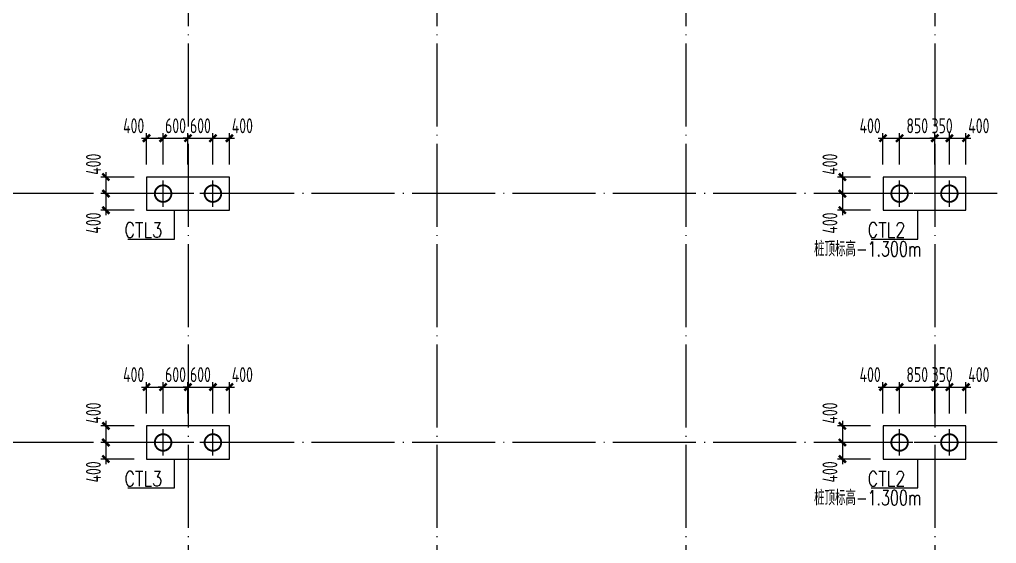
# Model space of a CAD drawing. Extents: x -1389621 to 57380, y -92505 to 283644.
# Drawn here: x -1364767 to -1341222, y 194682 to 207315 of the extents above; entities that cross this region are included whole.
import ezdxf
from ezdxf.enums import TextEntityAlignment as Align

# ---------------------------------------------------------------- set-up
doc = ezdxf.new("R2010")
doc.units = 0
doc.header["$LTSCALE"] = 100
doc.header["$MEASUREMENT"] = 0
doc.linetypes.add('DOTE', pattern=[2.42, 2, -0.2, 0.02, -0.2])
doc.layers.get('0').update_dxf_attribs({"linetype": 'CONTINUOUS'})
doc.layers.get('Defpoints').update_dxf_attribs({"linetype": 'CONTINUOUS'})
for name, color, linetype in [('DIM', 3, 'CONTINUOUS'), ('DOTE', 1, 'DOTE'), ('PUB_DIM', 3, 'CONTINUOUS'), ('单桩', 6, 'CONTINUOUS'), ('承台', 2, 'CONTINUOUS')]:
    doc.layers.add(name, color=color, linetype=linetype)
doc.layers.add('PUB_TEXT', color=7, linetype='CONTINUOUS', lineweight=15)
doc.styles.add('DIM_FONT', font='SIMPLEX', dxfattribs={"width": 0.7, "bigfont": 'GBCBIG'})
doc.styles.add('hztxt', font='txt', dxfattribs={"width": 0.7, "height": 10, "bigfont": 'hztxt.shx'})
doc.styles.add('TSSD_Dimension', font='tssdeng.shx', dxfattribs={"width": 0.7, "bigfont": 'hztxt.shx'})
doc.dimstyles.new('TSSD_100_100', dxfattribs={"dimtxt": 300, "dimasz": 100, "dimexe": 100, "dimexo": 250, "dimgap": 100, "dimtad": 1, "dimdec": 0, "dimzin": 0, "dimdsep": 46, "dimtxsty": 'TSSD_Dimension', "dimblk": 'ARCHTICK', "dimblk1": 'ARCHTICK', "dimblk2": 'ARCHTICK', "dimcen": 0, "dimdle": 100, "dimclrt": 7, "dimadec": 0, "dimazin": 0, "dimtfac": 1, "dimtdec": 0, "dimtix": 1, "dimtmove": 2, "dimatfit": 3, "dimfxl": 0, "dimtolj": 1, "dimtzin": 0, "dimarcsym": 0})

# ---------------------------------------------------------------- blocks, each defined once
blk = doc.blocks.new('_ArchTick')
at = {"color": 0, "linetype": 'ByBlock'}
blk.add_lwpolyline([(-0.71, -0.71, 0.5, 0.5, 0), (0.71, 0.71, 0.5, 0.5, 0)], format="xyseb", dxfattribs=at)
blk = doc.blocks.new('*D1348')
at = {"layer": 'Defpoints', "color": 0, "ltscale": 100}
for p in [(-1341447, 239117), (-1338154, 239117), (-1341447, 167117)]:
    blk.add_point(p, dxfattribs=at)
at = {"layer": 'DIM', "color": 0, "lineweight": -2, "ltscale": 100}
for p, q in [((-1338154, 166997), (-1338154, 239237)), ((-1341147, 239117), (-1338034, 239117)), ((-1341147, 167117), (-1338034, 167117))]:
    blk.add_line(p, q, dxfattribs=at)
at = {"layer": 'DIM', "color": 0, "lineweight": -2, "ltscale": 100, "xscale": 120, "yscale": 120, "zscale": 120}
for p, rotation in [((-1338154, 239117), 90), ((-1338154, 167117), 270)]:
    blk.add_blockref('_ArchTick', p, dxfattribs=dict(at, rotation=rotation))
at = {"layer": 'DIM', "color": 7, "ltscale": 100, "insert": (-1338454, 203117), "char_height": 360, "attachment_point": 5, "rotation": 90, "style": 'TSSD_Dimension'}
blk.add_mtext('\\A1;72000', dxfattribs=at)
blk = doc.blocks.new('U_B0HTE')
at = {"layer": '单桩'}
for p, q in [((0, 269.25), (0, -269.25)), ((-269.25, 0), (269.25, 0))]:
    blk.add_line(p, q, dxfattribs=at)
at = {"layer": '单桩', "const_width": 38.5}
blk.add_lwpolyline([(-169.25, 0, 1), (169.25, 0, 1)], format="xyb", close=True, dxfattribs=at)
at = {"style": 'DIM_FONT', "width": 0.8, "flags": 9}
for tag in ['YSIZE', 'XSIZE']:
    blk.add_attdef(tag, (0, 0), '', height=0.5, dxfattribs=at)
blk = doc.blocks.new('*D1471')
at = {"layer": 'Defpoints', "color": 0, "ltscale": 100}
for p in [(-1361707, 203517), (-1362686, 203117), (-1361707, 203117)]:
    blk.add_point(p, dxfattribs=at)
at = {"layer": 'DIM', "color": 0, "lineweight": -2, "ltscale": 100}
for p, q in [((-1362007, 203517), (-1362806, 203517)), ((-1362686, 203637), (-1362686, 202997)), ((-1362007, 203117), (-1362806, 203117))]:
    blk.add_line(p, q, dxfattribs=at)
at = {"layer": 'DIM', "color": 0, "lineweight": -2, "ltscale": 100, "xscale": 120, "yscale": 120, "zscale": 120}
for p, rotation in [((-1362686, 203517), 90), ((-1362686, 203117), 270)]:
    blk.add_blockref('_ArchTick', p, dxfattribs=dict(at, rotation=rotation))
at = {"layer": 'DIM', "color": 7, "ltscale": 100, "insert": (-1362986, 203826), "char_height": 360, "attachment_point": 5, "rotation": 90, "style": 'TSSD_Dimension'}
blk.add_mtext('\\A1;400', dxfattribs=at)
blk = doc.blocks.new('*D1472')
at = {"layer": 'Defpoints', "color": 0, "ltscale": 100}
for p in [(-1361307, 204453), (-1361707, 203517), (-1361307, 203517)]:
    blk.add_point(p, dxfattribs=at)
at = {"layer": 'DIM', "color": 0, "lineweight": -2, "ltscale": 100}
for p, q in [((-1361827, 204453), (-1361187, 204453)), ((-1361707, 203817), (-1361707, 204573)), ((-1361307, 203817), (-1361307, 204573))]:
    blk.add_line(p, q, dxfattribs=at)
at = {"layer": 'DIM', "color": 0, "lineweight": -2, "ltscale": 100, "xscale": 120, "yscale": 120, "zscale": 120, "rotation": 180}
blk.add_blockref('_ArchTick', (-1361707, 204453), dxfattribs=at)
at = {"layer": 'DIM', "color": 0, "lineweight": -2, "ltscale": 100, "xscale": 120, "yscale": 120, "zscale": 120}
blk.add_blockref('_ArchTick', (-1361307, 204453), dxfattribs=at)
at = {"layer": 'DIM', "color": 7, "ltscale": 100, "insert": (-1362016, 204753), "char_height": 360, "attachment_point": 5, "style": 'TSSD_Dimension'}
blk.add_mtext('\\A1;400', dxfattribs=at)
blk = doc.blocks.new('*D1473')
at = {"layer": 'Defpoints', "color": 0, "ltscale": 100}
for p in [(-1361707, 203117), (-1362686, 202717), (-1361707, 202717)]:
    blk.add_point(p, dxfattribs=at)
at = {"layer": 'DIM', "color": 0, "lineweight": -2, "ltscale": 100}
for p, q in [((-1362686, 203237), (-1362686, 202597)), ((-1362007, 203117), (-1362806, 203117)), ((-1362007, 202717), (-1362806, 202717))]:
    blk.add_line(p, q, dxfattribs=at)
at = {"layer": 'DIM', "color": 0, "lineweight": -2, "ltscale": 100, "xscale": 120, "yscale": 120, "zscale": 120}
for p, rotation in [((-1362686, 203117), 90), ((-1362686, 202717), 270)]:
    blk.add_blockref('_ArchTick', p, dxfattribs=dict(at, rotation=rotation))
at = {"layer": 'DIM', "color": 7, "ltscale": 100, "insert": (-1362986, 202407), "char_height": 360, "attachment_point": 5, "rotation": 90, "style": 'TSSD_Dimension'}
blk.add_mtext('\\A1;400', dxfattribs=at)
blk = doc.blocks.new('*D1474')
at = {"layer": 'Defpoints', "color": 0, "ltscale": 100}
for p in [(-1360107, 204453), (-1360707, 203517), (-1360107, 203517)]:
    blk.add_point(p, dxfattribs=at)
at = {"layer": 'DIM', "color": 0, "lineweight": -2, "ltscale": 100}
for p, q in [((-1360707, 204453), (-1360827, 204453)), ((-1360707, 203817), (-1360707, 204573)), ((-1360707, 204453), (-1360107, 204453)), ((-1360107, 203817), (-1360107, 204573)), ((-1360107, 204453), (-1359987, 204453))]:
    blk.add_line(p, q, dxfattribs=at)
at = {"layer": 'DIM', "color": 0, "lineweight": -2, "ltscale": 100, "xscale": 120, "yscale": 120, "zscale": 120}
blk.add_blockref('_ArchTick', (-1360707, 204453), dxfattribs=at)
at = {"layer": 'DIM', "color": 0, "lineweight": -2, "ltscale": 100, "xscale": 120, "yscale": 120, "zscale": 120, "rotation": 180}
blk.add_blockref('_ArchTick', (-1360107, 204453), dxfattribs=at)
at = {"layer": 'DIM', "color": 7, "ltscale": 100, "insert": (-1360407, 204753), "char_height": 360, "attachment_point": 5, "style": 'TSSD_Dimension'}
blk.add_mtext('\\A1;600', dxfattribs=at)
blk = doc.blocks.new('*D1475')
at = {"layer": 'Defpoints', "color": 0, "ltscale": 100}
for p in [(-1359707, 204453), (-1360107, 203517), (-1359707, 203517)]:
    blk.add_point(p, dxfattribs=at)
at = {"layer": 'DIM', "color": 0, "lineweight": -2, "ltscale": 100}
for p, q in [((-1360227, 204453), (-1359587, 204453)), ((-1360107, 203817), (-1360107, 204573)), ((-1359707, 203817), (-1359707, 204573))]:
    blk.add_line(p, q, dxfattribs=at)
at = {"layer": 'DIM', "color": 0, "lineweight": -2, "ltscale": 100, "xscale": 120, "yscale": 120, "zscale": 120, "rotation": 180}
blk.add_blockref('_ArchTick', (-1360107, 204453), dxfattribs=at)
at = {"layer": 'DIM', "color": 0, "lineweight": -2, "ltscale": 100, "xscale": 120, "yscale": 120, "zscale": 120}
blk.add_blockref('_ArchTick', (-1359707, 204453), dxfattribs=at)
at = {"layer": 'DIM', "color": 7, "ltscale": 100, "insert": (-1359397, 204753), "char_height": 360, "attachment_point": 5, "style": 'TSSD_Dimension'}
blk.add_mtext('\\A1;400', dxfattribs=at)
blk = doc.blocks.new('*D1476')
at = {"layer": 'Defpoints', "color": 0, "ltscale": 100}
for p in [(-1360707, 204453), (-1361307, 203517), (-1360707, 203517)]:
    blk.add_point(p, dxfattribs=at)
at = {"layer": 'DIM', "color": 0, "lineweight": -2, "ltscale": 100}
for p, q in [((-1361307, 204453), (-1361427, 204453)), ((-1361307, 203817), (-1361307, 204573)), ((-1361307, 204453), (-1360707, 204453)), ((-1360707, 203817), (-1360707, 204573)), ((-1360707, 204453), (-1360587, 204453))]:
    blk.add_line(p, q, dxfattribs=at)
at = {"layer": 'DIM', "color": 0, "lineweight": -2, "ltscale": 100, "xscale": 120, "yscale": 120, "zscale": 120}
blk.add_blockref('_ArchTick', (-1361307, 204453), dxfattribs=at)
at = {"layer": 'DIM', "color": 0, "lineweight": -2, "ltscale": 100, "xscale": 120, "yscale": 120, "zscale": 120, "rotation": 180}
blk.add_blockref('_ArchTick', (-1360707, 204453), dxfattribs=at)
at = {"layer": 'DIM', "color": 7, "ltscale": 100, "insert": (-1361007, 204753), "char_height": 360, "attachment_point": 5, "style": 'TSSD_Dimension'}
blk.add_mtext('\\A1;600', dxfattribs=at)
blk = doc.blocks.new('*D1477')
at = {"layer": 'Defpoints', "color": 0, "ltscale": 100}
for p in [(-1361707, 197517), (-1362686, 197117), (-1361707, 197117)]:
    blk.add_point(p, dxfattribs=at)
at = {"layer": 'DIM', "color": 0, "lineweight": -2, "ltscale": 100}
for p, q in [((-1362686, 197637), (-1362686, 196997)), ((-1362007, 197517), (-1362806, 197517)), ((-1362007, 197117), (-1362806, 197117))]:
    blk.add_line(p, q, dxfattribs=at)
at = {"layer": 'DIM', "color": 0, "lineweight": -2, "ltscale": 100, "xscale": 120, "yscale": 120, "zscale": 120}
for p, rotation in [((-1362686, 197517), 90), ((-1362686, 197117), 270)]:
    blk.add_blockref('_ArchTick', p, dxfattribs=dict(at, rotation=rotation))
at = {"layer": 'DIM', "color": 7, "ltscale": 100, "insert": (-1362986, 197826), "char_height": 360, "attachment_point": 5, "rotation": 90, "style": 'TSSD_Dimension'}
blk.add_mtext('\\A1;400', dxfattribs=at)
blk = doc.blocks.new('*D1478')
at = {"layer": 'Defpoints', "color": 0, "ltscale": 100}
for p in [(-1361307, 198453), (-1361707, 197517), (-1361307, 197517)]:
    blk.add_point(p, dxfattribs=at)
at = {"layer": 'DIM', "color": 0, "lineweight": -2, "ltscale": 100}
for p, q in [((-1361707, 197817), (-1361707, 198573)), ((-1361307, 197817), (-1361307, 198573)), ((-1361827, 198453), (-1361187, 198453))]:
    blk.add_line(p, q, dxfattribs=at)
at = {"layer": 'DIM', "color": 0, "lineweight": -2, "ltscale": 100, "xscale": 120, "yscale": 120, "zscale": 120, "rotation": 180}
blk.add_blockref('_ArchTick', (-1361707, 198453), dxfattribs=at)
at = {"layer": 'DIM', "color": 0, "lineweight": -2, "ltscale": 100, "xscale": 120, "yscale": 120, "zscale": 120}
blk.add_blockref('_ArchTick', (-1361307, 198453), dxfattribs=at)
at = {"layer": 'DIM', "color": 7, "ltscale": 100, "insert": (-1362016, 198753), "char_height": 360, "attachment_point": 5, "style": 'TSSD_Dimension'}
blk.add_mtext('\\A1;400', dxfattribs=at)
blk = doc.blocks.new('*D1479')
at = {"layer": 'Defpoints', "color": 0, "ltscale": 100}
for p in [(-1361707, 197117), (-1362686, 196717), (-1361707, 196717)]:
    blk.add_point(p, dxfattribs=at)
at = {"layer": 'DIM', "color": 0, "lineweight": -2, "ltscale": 100}
for p, q in [((-1362007, 197117), (-1362806, 197117)), ((-1362686, 197237), (-1362686, 196597)), ((-1362007, 196717), (-1362806, 196717))]:
    blk.add_line(p, q, dxfattribs=at)
at = {"layer": 'DIM', "color": 0, "lineweight": -2, "ltscale": 100, "xscale": 120, "yscale": 120, "zscale": 120}
for p, rotation in [((-1362686, 197117), 90), ((-1362686, 196717), 270)]:
    blk.add_blockref('_ArchTick', p, dxfattribs=dict(at, rotation=rotation))
at = {"layer": 'DIM', "color": 7, "ltscale": 100, "insert": (-1362986, 196407), "char_height": 360, "attachment_point": 5, "rotation": 90, "style": 'TSSD_Dimension'}
blk.add_mtext('\\A1;400', dxfattribs=at)
blk = doc.blocks.new('*D1480')
at = {"layer": 'Defpoints', "color": 0, "ltscale": 100}
for p in [(-1360107, 198453), (-1360707, 197517), (-1360107, 197517)]:
    blk.add_point(p, dxfattribs=at)
at = {"layer": 'DIM', "color": 0, "lineweight": -2, "ltscale": 100}
for p, q in [((-1360707, 197817), (-1360707, 198573)), ((-1360107, 197817), (-1360107, 198573)), ((-1360707, 198453), (-1360827, 198453)), ((-1360707, 198453), (-1360107, 198453)), ((-1360107, 198453), (-1359987, 198453))]:
    blk.add_line(p, q, dxfattribs=at)
at = {"layer": 'DIM', "color": 0, "lineweight": -2, "ltscale": 100, "xscale": 120, "yscale": 120, "zscale": 120}
blk.add_blockref('_ArchTick', (-1360707, 198453), dxfattribs=at)
at = {"layer": 'DIM', "color": 0, "lineweight": -2, "ltscale": 100, "xscale": 120, "yscale": 120, "zscale": 120, "rotation": 180}
blk.add_blockref('_ArchTick', (-1360107, 198453), dxfattribs=at)
at = {"layer": 'DIM', "color": 7, "ltscale": 100, "insert": (-1360407, 198753), "char_height": 360, "attachment_point": 5, "style": 'TSSD_Dimension'}
blk.add_mtext('\\A1;600', dxfattribs=at)
blk = doc.blocks.new('*D1481')
at = {"layer": 'Defpoints', "color": 0, "ltscale": 100}
for p in [(-1359707, 198453), (-1360107, 197517), (-1359707, 197517)]:
    blk.add_point(p, dxfattribs=at)
at = {"layer": 'DIM', "color": 0, "lineweight": -2, "ltscale": 100}
for p, q in [((-1360107, 197817), (-1360107, 198573)), ((-1359707, 197817), (-1359707, 198573)), ((-1360227, 198453), (-1359587, 198453))]:
    blk.add_line(p, q, dxfattribs=at)
at = {"layer": 'DIM', "color": 0, "lineweight": -2, "ltscale": 100, "xscale": 120, "yscale": 120, "zscale": 120, "rotation": 180}
blk.add_blockref('_ArchTick', (-1360107, 198453), dxfattribs=at)
at = {"layer": 'DIM', "color": 0, "lineweight": -2, "ltscale": 100, "xscale": 120, "yscale": 120, "zscale": 120}
blk.add_blockref('_ArchTick', (-1359707, 198453), dxfattribs=at)
at = {"layer": 'DIM', "color": 7, "ltscale": 100, "insert": (-1359397, 198753), "char_height": 360, "attachment_point": 5, "style": 'TSSD_Dimension'}
blk.add_mtext('\\A1;400', dxfattribs=at)
blk = doc.blocks.new('*D1482')
at = {"layer": 'Defpoints', "color": 0, "ltscale": 100}
for p in [(-1360707, 198453), (-1361307, 197517), (-1360707, 197517)]:
    blk.add_point(p, dxfattribs=at)
at = {"layer": 'DIM', "color": 0, "lineweight": -2, "ltscale": 100}
for p, q in [((-1361307, 197817), (-1361307, 198573)), ((-1360707, 197817), (-1360707, 198573)), ((-1361307, 198453), (-1361427, 198453)), ((-1361307, 198453), (-1360707, 198453)), ((-1360707, 198453), (-1360587, 198453))]:
    blk.add_line(p, q, dxfattribs=at)
at = {"layer": 'DIM', "color": 0, "lineweight": -2, "ltscale": 100, "xscale": 120, "yscale": 120, "zscale": 120}
blk.add_blockref('_ArchTick', (-1361307, 198453), dxfattribs=at)
at = {"layer": 'DIM', "color": 0, "lineweight": -2, "ltscale": 100, "xscale": 120, "yscale": 120, "zscale": 120, "rotation": 180}
blk.add_blockref('_ArchTick', (-1360707, 198453), dxfattribs=at)
at = {"layer": 'DIM', "color": 7, "ltscale": 100, "insert": (-1361007, 198753), "char_height": 360, "attachment_point": 5, "style": 'TSSD_Dimension'}
blk.add_mtext('\\A1;600', dxfattribs=at)
blk = doc.blocks.new('*D1525')
at = {"layer": 'Defpoints', "color": 0, "ltscale": 100}
for p in [(-1343957, 203517), (-1344936, 203117), (-1343957, 203117)]:
    blk.add_point(p, dxfattribs=at)
at = {"layer": 'DIM', "color": 0, "lineweight": -2, "ltscale": 100}
for p, q in [((-1344257, 203517), (-1345056, 203517)), ((-1344936, 203637), (-1344936, 202997)), ((-1344257, 203117), (-1345056, 203117))]:
    blk.add_line(p, q, dxfattribs=at)
at = {"layer": 'DIM', "color": 0, "lineweight": -2, "ltscale": 100, "xscale": 120, "yscale": 120, "zscale": 120}
for p, rotation in [((-1344936, 203517), 90), ((-1344936, 203117), 270)]:
    blk.add_blockref('_ArchTick', p, dxfattribs=dict(at, rotation=rotation))
at = {"layer": 'DIM', "color": 7, "ltscale": 100, "insert": (-1345236, 203826), "char_height": 360, "attachment_point": 5, "rotation": 90, "style": 'TSSD_Dimension'}
blk.add_mtext('\\A1;400', dxfattribs=at)
blk = doc.blocks.new('*D1526')
at = {"layer": 'Defpoints', "color": 0, "ltscale": 100}
for p in [(-1343557, 204453), (-1343957, 203517), (-1343557, 203517)]:
    blk.add_point(p, dxfattribs=at)
at = {"layer": 'DIM', "color": 0, "lineweight": -2, "ltscale": 100}
for p, q in [((-1344077, 204453), (-1343437, 204453)), ((-1343957, 203817), (-1343957, 204573)), ((-1343557, 203817), (-1343557, 204573))]:
    blk.add_line(p, q, dxfattribs=at)
at = {"layer": 'DIM', "color": 0, "lineweight": -2, "ltscale": 100, "xscale": 120, "yscale": 120, "zscale": 120, "rotation": 180}
blk.add_blockref('_ArchTick', (-1343957, 204453), dxfattribs=at)
at = {"layer": 'DIM', "color": 0, "lineweight": -2, "ltscale": 100, "xscale": 120, "yscale": 120, "zscale": 120}
blk.add_blockref('_ArchTick', (-1343557, 204453), dxfattribs=at)
at = {"layer": 'DIM', "color": 7, "ltscale": 100, "insert": (-1344266, 204753), "char_height": 360, "attachment_point": 5, "style": 'TSSD_Dimension'}
blk.add_mtext('\\A1;400', dxfattribs=at)
blk = doc.blocks.new('*D1527')
at = {"layer": 'Defpoints', "color": 0, "ltscale": 100}
for p in [(-1343957, 203117), (-1344936, 202717), (-1343957, 202717)]:
    blk.add_point(p, dxfattribs=at)
at = {"layer": 'DIM', "color": 0, "lineweight": -2, "ltscale": 100}
for p, q in [((-1344936, 203237), (-1344936, 202597)), ((-1344257, 203117), (-1345056, 203117)), ((-1344257, 202717), (-1345056, 202717))]:
    blk.add_line(p, q, dxfattribs=at)
at = {"layer": 'DIM', "color": 0, "lineweight": -2, "ltscale": 100, "xscale": 120, "yscale": 120, "zscale": 120}
for p, rotation in [((-1344936, 203117), 90), ((-1344936, 202717), 270)]:
    blk.add_blockref('_ArchTick', p, dxfattribs=dict(at, rotation=rotation))
at = {"layer": 'DIM', "color": 7, "ltscale": 100, "insert": (-1345236, 202407), "char_height": 360, "attachment_point": 5, "rotation": 90, "style": 'TSSD_Dimension'}
blk.add_mtext('\\A1;400', dxfattribs=at)
blk = doc.blocks.new('*D1528')
at = {"layer": 'Defpoints', "color": 0, "ltscale": 100}
for p in [(-1342357, 204453), (-1342707, 203517), (-1342357, 203517)]:
    blk.add_point(p, dxfattribs=at)
at = {"layer": 'DIM', "color": 0, "lineweight": -2, "ltscale": 100}
for p, q in [((-1342707, 204453), (-1342827, 204453)), ((-1342707, 203817), (-1342707, 204573)), ((-1342707, 204453), (-1342357, 204453)), ((-1342357, 203817), (-1342357, 204573)), ((-1342357, 204453), (-1342237, 204453))]:
    blk.add_line(p, q, dxfattribs=at)
at = {"layer": 'DIM', "color": 0, "lineweight": -2, "ltscale": 100, "xscale": 120, "yscale": 120, "zscale": 120}
blk.add_blockref('_ArchTick', (-1342707, 204453), dxfattribs=at)
at = {"layer": 'DIM', "color": 0, "lineweight": -2, "ltscale": 100, "xscale": 120, "yscale": 120, "zscale": 120, "rotation": 180}
blk.add_blockref('_ArchTick', (-1342357, 204453), dxfattribs=at)
at = {"layer": 'DIM', "color": 7, "ltscale": 100, "insert": (-1342532, 204753), "char_height": 360, "attachment_point": 5, "style": 'TSSD_Dimension'}
blk.add_mtext('\\A1;350', dxfattribs=at)
blk = doc.blocks.new('*D1529')
at = {"layer": 'Defpoints', "color": 0, "ltscale": 100}
for p in [(-1341957, 204453), (-1342357, 203517), (-1341957, 203517)]:
    blk.add_point(p, dxfattribs=at)
at = {"layer": 'DIM', "color": 0, "lineweight": -2, "ltscale": 100}
for p, q in [((-1342477, 204453), (-1341837, 204453)), ((-1342357, 203817), (-1342357, 204573)), ((-1341957, 203817), (-1341957, 204573))]:
    blk.add_line(p, q, dxfattribs=at)
at = {"layer": 'DIM', "color": 0, "lineweight": -2, "ltscale": 100, "xscale": 120, "yscale": 120, "zscale": 120, "rotation": 180}
blk.add_blockref('_ArchTick', (-1342357, 204453), dxfattribs=at)
at = {"layer": 'DIM', "color": 0, "lineweight": -2, "ltscale": 100, "xscale": 120, "yscale": 120, "zscale": 120}
blk.add_blockref('_ArchTick', (-1341957, 204453), dxfattribs=at)
at = {"layer": 'DIM', "color": 7, "ltscale": 100, "insert": (-1341647, 204753), "char_height": 360, "attachment_point": 5, "style": 'TSSD_Dimension'}
blk.add_mtext('\\A1;400', dxfattribs=at)
blk = doc.blocks.new('*D1530')
at = {"layer": 'Defpoints', "color": 0, "ltscale": 100}
for p in [(-1342707, 204453), (-1343557, 203517), (-1342707, 203517)]:
    blk.add_point(p, dxfattribs=at)
at = {"layer": 'DIM', "color": 0, "lineweight": -2, "ltscale": 100}
for p, q in [((-1343677, 204453), (-1342587, 204453)), ((-1343557, 203817), (-1343557, 204573)), ((-1342707, 203817), (-1342707, 204573))]:
    blk.add_line(p, q, dxfattribs=at)
at = {"layer": 'DIM', "color": 0, "lineweight": -2, "ltscale": 100, "xscale": 120, "yscale": 120, "zscale": 120, "rotation": 180}
blk.add_blockref('_ArchTick', (-1343557, 204453), dxfattribs=at)
at = {"layer": 'DIM', "color": 0, "lineweight": -2, "ltscale": 100, "xscale": 120, "yscale": 120, "zscale": 120}
blk.add_blockref('_ArchTick', (-1342707, 204453), dxfattribs=at)
at = {"layer": 'DIM', "color": 7, "ltscale": 100, "insert": (-1343132, 204753), "char_height": 360, "attachment_point": 5, "style": 'TSSD_Dimension'}
blk.add_mtext('\\A1;850', dxfattribs=at)
blk = doc.blocks.new('*D1531')
at = {"layer": 'Defpoints', "color": 0, "ltscale": 100}
for p in [(-1343957, 197517), (-1344936, 197117), (-1343957, 197117)]:
    blk.add_point(p, dxfattribs=at)
at = {"layer": 'DIM', "color": 0, "lineweight": -2, "ltscale": 100}
for p, q in [((-1344936, 197637), (-1344936, 196997)), ((-1344257, 197517), (-1345056, 197517)), ((-1344257, 197117), (-1345056, 197117))]:
    blk.add_line(p, q, dxfattribs=at)
at = {"layer": 'DIM', "color": 0, "lineweight": -2, "ltscale": 100, "xscale": 120, "yscale": 120, "zscale": 120}
for p, rotation in [((-1344936, 197517), 90), ((-1344936, 197117), 270)]:
    blk.add_blockref('_ArchTick', p, dxfattribs=dict(at, rotation=rotation))
at = {"layer": 'DIM', "color": 7, "ltscale": 100, "insert": (-1345236, 197826), "char_height": 360, "attachment_point": 5, "rotation": 90, "style": 'TSSD_Dimension'}
blk.add_mtext('\\A1;400', dxfattribs=at)
blk = doc.blocks.new('*D1532')
at = {"layer": 'Defpoints', "color": 0, "ltscale": 100}
for p in [(-1343557, 198453), (-1343957, 197517), (-1343557, 197517)]:
    blk.add_point(p, dxfattribs=at)
at = {"layer": 'DIM', "color": 0, "lineweight": -2, "ltscale": 100}
for p, q in [((-1343957, 197817), (-1343957, 198573)), ((-1343557, 197817), (-1343557, 198573)), ((-1344077, 198453), (-1343437, 198453))]:
    blk.add_line(p, q, dxfattribs=at)
at = {"layer": 'DIM', "color": 0, "lineweight": -2, "ltscale": 100, "xscale": 120, "yscale": 120, "zscale": 120, "rotation": 180}
blk.add_blockref('_ArchTick', (-1343957, 198453), dxfattribs=at)
at = {"layer": 'DIM', "color": 0, "lineweight": -2, "ltscale": 100, "xscale": 120, "yscale": 120, "zscale": 120}
blk.add_blockref('_ArchTick', (-1343557, 198453), dxfattribs=at)
at = {"layer": 'DIM', "color": 7, "ltscale": 100, "insert": (-1344266, 198753), "char_height": 360, "attachment_point": 5, "style": 'TSSD_Dimension'}
blk.add_mtext('\\A1;400', dxfattribs=at)
blk = doc.blocks.new('*D1533')
at = {"layer": 'Defpoints', "color": 0, "ltscale": 100}
for p in [(-1343957, 197117), (-1344936, 196717), (-1343957, 196717)]:
    blk.add_point(p, dxfattribs=at)
at = {"layer": 'DIM', "color": 0, "lineweight": -2, "ltscale": 100}
for p, q in [((-1344257, 197117), (-1345056, 197117)), ((-1344936, 197237), (-1344936, 196597)), ((-1344257, 196717), (-1345056, 196717))]:
    blk.add_line(p, q, dxfattribs=at)
at = {"layer": 'DIM', "color": 0, "lineweight": -2, "ltscale": 100, "xscale": 120, "yscale": 120, "zscale": 120}
for p, rotation in [((-1344936, 197117), 90), ((-1344936, 196717), 270)]:
    blk.add_blockref('_ArchTick', p, dxfattribs=dict(at, rotation=rotation))
at = {"layer": 'DIM', "color": 7, "ltscale": 100, "insert": (-1345236, 196407), "char_height": 360, "attachment_point": 5, "rotation": 90, "style": 'TSSD_Dimension'}
blk.add_mtext('\\A1;400', dxfattribs=at)
blk = doc.blocks.new('*D1534')
at = {"layer": 'Defpoints', "color": 0, "ltscale": 100}
for p in [(-1342357, 198453), (-1342707, 197517), (-1342357, 197517)]:
    blk.add_point(p, dxfattribs=at)
at = {"layer": 'DIM', "color": 0, "lineweight": -2, "ltscale": 100}
for p, q in [((-1342707, 197817), (-1342707, 198573)), ((-1342357, 197817), (-1342357, 198573)), ((-1342707, 198453), (-1342827, 198453)), ((-1342707, 198453), (-1342357, 198453)), ((-1342357, 198453), (-1342237, 198453))]:
    blk.add_line(p, q, dxfattribs=at)
at = {"layer": 'DIM', "color": 0, "lineweight": -2, "ltscale": 100, "xscale": 120, "yscale": 120, "zscale": 120}
blk.add_blockref('_ArchTick', (-1342707, 198453), dxfattribs=at)
at = {"layer": 'DIM', "color": 0, "lineweight": -2, "ltscale": 100, "xscale": 120, "yscale": 120, "zscale": 120, "rotation": 180}
blk.add_blockref('_ArchTick', (-1342357, 198453), dxfattribs=at)
at = {"layer": 'DIM', "color": 7, "ltscale": 100, "insert": (-1342532, 198753), "char_height": 360, "attachment_point": 5, "style": 'TSSD_Dimension'}
blk.add_mtext('\\A1;350', dxfattribs=at)
blk = doc.blocks.new('*D1535')
at = {"layer": 'Defpoints', "color": 0, "ltscale": 100}
for p in [(-1341957, 198453), (-1342357, 197517), (-1341957, 197517)]:
    blk.add_point(p, dxfattribs=at)
at = {"layer": 'DIM', "color": 0, "lineweight": -2, "ltscale": 100}
for p, q in [((-1342357, 197817), (-1342357, 198573)), ((-1341957, 197817), (-1341957, 198573)), ((-1342477, 198453), (-1341837, 198453))]:
    blk.add_line(p, q, dxfattribs=at)
at = {"layer": 'DIM', "color": 0, "lineweight": -2, "ltscale": 100, "xscale": 120, "yscale": 120, "zscale": 120, "rotation": 180}
blk.add_blockref('_ArchTick', (-1342357, 198453), dxfattribs=at)
at = {"layer": 'DIM', "color": 0, "lineweight": -2, "ltscale": 100, "xscale": 120, "yscale": 120, "zscale": 120}
blk.add_blockref('_ArchTick', (-1341957, 198453), dxfattribs=at)
at = {"layer": 'DIM', "color": 7, "ltscale": 100, "insert": (-1341647, 198753), "char_height": 360, "attachment_point": 5, "style": 'TSSD_Dimension'}
blk.add_mtext('\\A1;400', dxfattribs=at)
blk = doc.blocks.new('*D1536')
at = {"layer": 'Defpoints', "color": 0, "ltscale": 100}
for p in [(-1342707, 198453), (-1343557, 197517), (-1342707, 197517)]:
    blk.add_point(p, dxfattribs=at)
at = {"layer": 'DIM', "color": 0, "lineweight": -2, "ltscale": 100}
for p, q in [((-1343557, 197817), (-1343557, 198573)), ((-1342707, 197817), (-1342707, 198573)), ((-1343677, 198453), (-1342587, 198453))]:
    blk.add_line(p, q, dxfattribs=at)
at = {"layer": 'DIM', "color": 0, "lineweight": -2, "ltscale": 100, "xscale": 120, "yscale": 120, "zscale": 120, "rotation": 180}
blk.add_blockref('_ArchTick', (-1343557, 198453), dxfattribs=at)
at = {"layer": 'DIM', "color": 0, "lineweight": -2, "ltscale": 100, "xscale": 120, "yscale": 120, "zscale": 120}
blk.add_blockref('_ArchTick', (-1342707, 198453), dxfattribs=at)
at = {"layer": 'DIM', "color": 7, "ltscale": 100, "insert": (-1343132, 198753), "char_height": 360, "attachment_point": 5, "style": 'TSSD_Dimension'}
blk.add_mtext('\\A1;850', dxfattribs=at)

msp = doc.modelspace()

# ---------------------------------------------------------------- linework, layer by layer
at = {"layer": 'DOTE', "linetype": 'DOTE', "ltscale": 10}
for p, q in [((-1360706.633, 240616.717), (-1360706.633, 165616.717)), ((-1354706.633, 240616.717), (-1354706.633, 165616.717)), ((-1348706.633, 240616.717), (-1348706.633, 165616.717)), ((-1342706.633, 240616.717), (-1342706.633, 165616.717)), ((-1341206.633, 203116.717), (-1382628.63, 203116.717)), ((-1341206.633, 197116.717), (-1382628.63, 197116.717))]:
    msp.add_line(p, q, dxfattribs=at)
at = {"layer": 'PUB_TEXT'}
for p, q in [((-1361029.474, 202021.954), (-1361029.474, 202716.717)), ((-1343117.412, 202021.954), (-1343117.412, 202716.717)), ((-1362155.126, 202021.954), (-1361029.474, 202021.954)), ((-1344243.064, 202021.954), (-1343117.412, 202021.954)), ((-1361029.474, 196021.954), (-1361029.474, 196716.717)), ((-1343117.412, 196021.954), (-1343117.412, 196716.717)), ((-1362155.126, 196021.954), (-1361029.474, 196021.954)), ((-1344243.064, 196021.954), (-1343117.412, 196021.954))]:
    msp.add_line(p, q, dxfattribs=at)
at = {"layer": '承台'}
for points in [[(-1361706.633, 202716.717), (-1359706.633, 202716.717), (-1359706.633, 203516.717), (-1361706.633, 203516.717), (-1361706.633, 202716.717)], [(-1343956.633, 202716.717), (-1341956.633, 202716.717), (-1341956.633, 203516.717), (-1343956.633, 203516.717), (-1343956.633, 202716.717)], [(-1361706.633, 196716.717), (-1359706.633, 196716.717), (-1359706.633, 197516.717), (-1361706.633, 197516.717), (-1361706.633, 196716.717)], [(-1343956.633, 196716.717), (-1341956.633, 196716.717), (-1341956.633, 197516.717), (-1343956.633, 197516.717), (-1343956.633, 196716.717)]]:
    msp.add_lwpolyline(points, dxfattribs=at)

# ---------------------------------------------------------------- block references
at = {"layer": '单桩', "xscale": -1.18, "yscale": 1.18, "zscale": 1.18, "rotation": 270}
for p in [(-1361306.633, 203116.717), (-1360106.633, 203116.717), (-1343556.633, 203116.717), (-1342356.633, 203116.717), (-1361306.633, 197116.717), (-1360106.633, 197116.717), (-1343556.633, 197116.717), (-1342356.633, 197116.717)]:
    msp.add_blockref('U_B0HTE', p, dxfattribs=at)

# ---------------------------------------------------------------- texts
at = {"layer": 'PUB_DIM', "color": 7, "linetype": 'Continuous', "style": 'hztxt'}
for s, width, p in [('CTL3', 0.8, (-1361784.243, 202241.895)), ('CTL2', 0.8, (-1343872.181, 202241.895)), ('桩顶标高-1.300m', 0.7, (-1344325.397, 201803.365)), ('CTL3', 0.8, (-1361784.243, 196241.895)), ('CTL2', 0.8, (-1343872.181, 196241.895)), ('桩顶标高-1.300m', 0.7, (-1344325.397, 195803.365))]:
    msp.add_text(s, height=360, dxfattribs=dict(at, width=width)).set_placement(p, align=Align.MIDDLE)

# ---------------------------------------------------------------- dimensions: what is measured, and where the dimension line sits
at = {"layer": 'DIM', "ltscale": 100}
dim = msp.add_aligned_dim(p1=(-1341446.633, 167116.717), p2=(-1341446.633, 239116.717), distance=-3292.902, dimstyle='TSSD_100_100', override={"dimscale": 1.2}, dxfattribs=at)
dim.commit()
dim.dimension.update_dxf_attribs({"geometry": '*D1348', "text_midpoint": (-1338453.731, 203116.717)})
for base, p1, p2, picture, middle in [((-1361306.633, 204453.146), (-1361706.633, 203516.717), (-1361306.633, 203516.717), '*D1472', (-1362016.325, 204753.146)), ((-1359706.633, 204453.146), (-1360106.633, 203516.717), (-1359706.633, 203516.717), '*D1475', (-1359396.94, 204753.146)), ((-1343556.633, 204453.146), (-1343956.633, 203516.717), (-1343556.633, 203516.717), '*D1526', (-1344266.325, 204753.146)), ((-1341956.633, 204453.146), (-1342356.633, 203516.717), (-1341956.633, 203516.717), '*D1529', (-1341646.94, 204753.146)), ((-1361306.633, 198453.146), (-1361706.633, 197516.717), (-1361306.633, 197516.717), '*D1478', (-1362016.325, 198753.146)), ((-1359706.633, 198453.146), (-1360106.633, 197516.717), (-1359706.633, 197516.717), '*D1481', (-1359396.94, 198753.146)), ((-1343556.633, 198453.146), (-1343956.633, 197516.717), (-1343556.633, 197516.717), '*D1532', (-1344266.325, 198753.146)), ((-1341956.633, 198453.146), (-1342356.633, 197516.717), (-1341956.633, 197516.717), '*D1535', (-1341646.94, 198753.146))]:
    dim = msp.add_linear_dim(base=base, p1=p1, p2=p2, dimstyle='TSSD_100_100', override={"dimscale": 1.2}, dxfattribs=at)
    dim.commit()
    dim.dimension.update_dxf_attribs({"geometry": picture, "text_midpoint": middle, "dimtype": 160})
for base, p1, p2, picture, middle in [((-1360706.633, 204453.146), (-1361306.633, 203516.717), (-1360706.633, 203516.717), '*D1476', (-1361006.633, 204753.146)), ((-1360106.633, 204453.146), (-1360706.633, 203516.717), (-1360106.633, 203516.717), '*D1474', (-1360406.633, 204753.146)), ((-1342706.633, 204453.146), (-1343556.633, 203516.717), (-1342706.633, 203516.717), '*D1530', (-1343131.633, 204753.146)), ((-1342356.633, 204453.146), (-1342706.633, 203516.717), (-1342356.633, 203516.717), '*D1528', (-1342531.633, 204753.146)), ((-1360706.633, 198453.146), (-1361306.633, 197516.717), (-1360706.633, 197516.717), '*D1482', (-1361006.633, 198753.146)), ((-1360106.633, 198453.146), (-1360706.633, 197516.717), (-1360106.633, 197516.717), '*D1480', (-1360406.633, 198753.146)), ((-1342706.633, 198453.146), (-1343556.633, 197516.717), (-1342706.633, 197516.717), '*D1536', (-1343131.633, 198753.146)), ((-1342356.633, 198453.146), (-1342706.633, 197516.717), (-1342356.633, 197516.717), '*D1534', (-1342531.633, 198753.146))]:
    dim = msp.add_linear_dim(base=base, p1=p1, p2=p2, dimstyle='TSSD_100_100', override={"dimscale": 1.2}, dxfattribs=at)
    dim.commit()
    dim.dimension.update_dxf_attribs({"geometry": picture, "text_midpoint": middle})
for base, p1, p2, picture, middle in [((-1362685.646, 203116.717), (-1361706.633, 203516.717), (-1361706.633, 203116.717), '*D1471', (-1362985.646, 203826.41)), ((-1344935.646, 203116.717), (-1343956.633, 203516.717), (-1343956.633, 203116.717), '*D1525', (-1345235.646, 203826.41)), ((-1362685.646, 202716.717), (-1361706.633, 203116.717), (-1361706.633, 202716.717), '*D1473', (-1362985.646, 202407.025)), ((-1344935.646, 202716.717), (-1343956.633, 203116.717), (-1343956.633, 202716.717), '*D1527', (-1345235.646, 202407.025)), ((-1362685.646, 197116.717), (-1361706.633, 197516.717), (-1361706.633, 197116.717), '*D1477', (-1362985.646, 197826.41)), ((-1344935.646, 197116.717), (-1343956.633, 197516.717), (-1343956.633, 197116.717), '*D1531', (-1345235.646, 197826.41)), ((-1362685.646, 196716.717), (-1361706.633, 197116.717), (-1361706.633, 196716.717), '*D1479', (-1362985.646, 196407.025)), ((-1344935.646, 196716.717), (-1343956.633, 197116.717), (-1343956.633, 196716.717), '*D1533', (-1345235.646, 196407.025))]:
    dim = msp.add_linear_dim(base=base, p1=p1, p2=p2, angle=90, dimstyle='TSSD_100_100', override={"dimscale": 1.2}, dxfattribs=at)
    dim.commit()
    dim.dimension.update_dxf_attribs({"geometry": picture, "text_midpoint": middle, "dimtype": 160})

doc.saveas('drawing.dxf')
